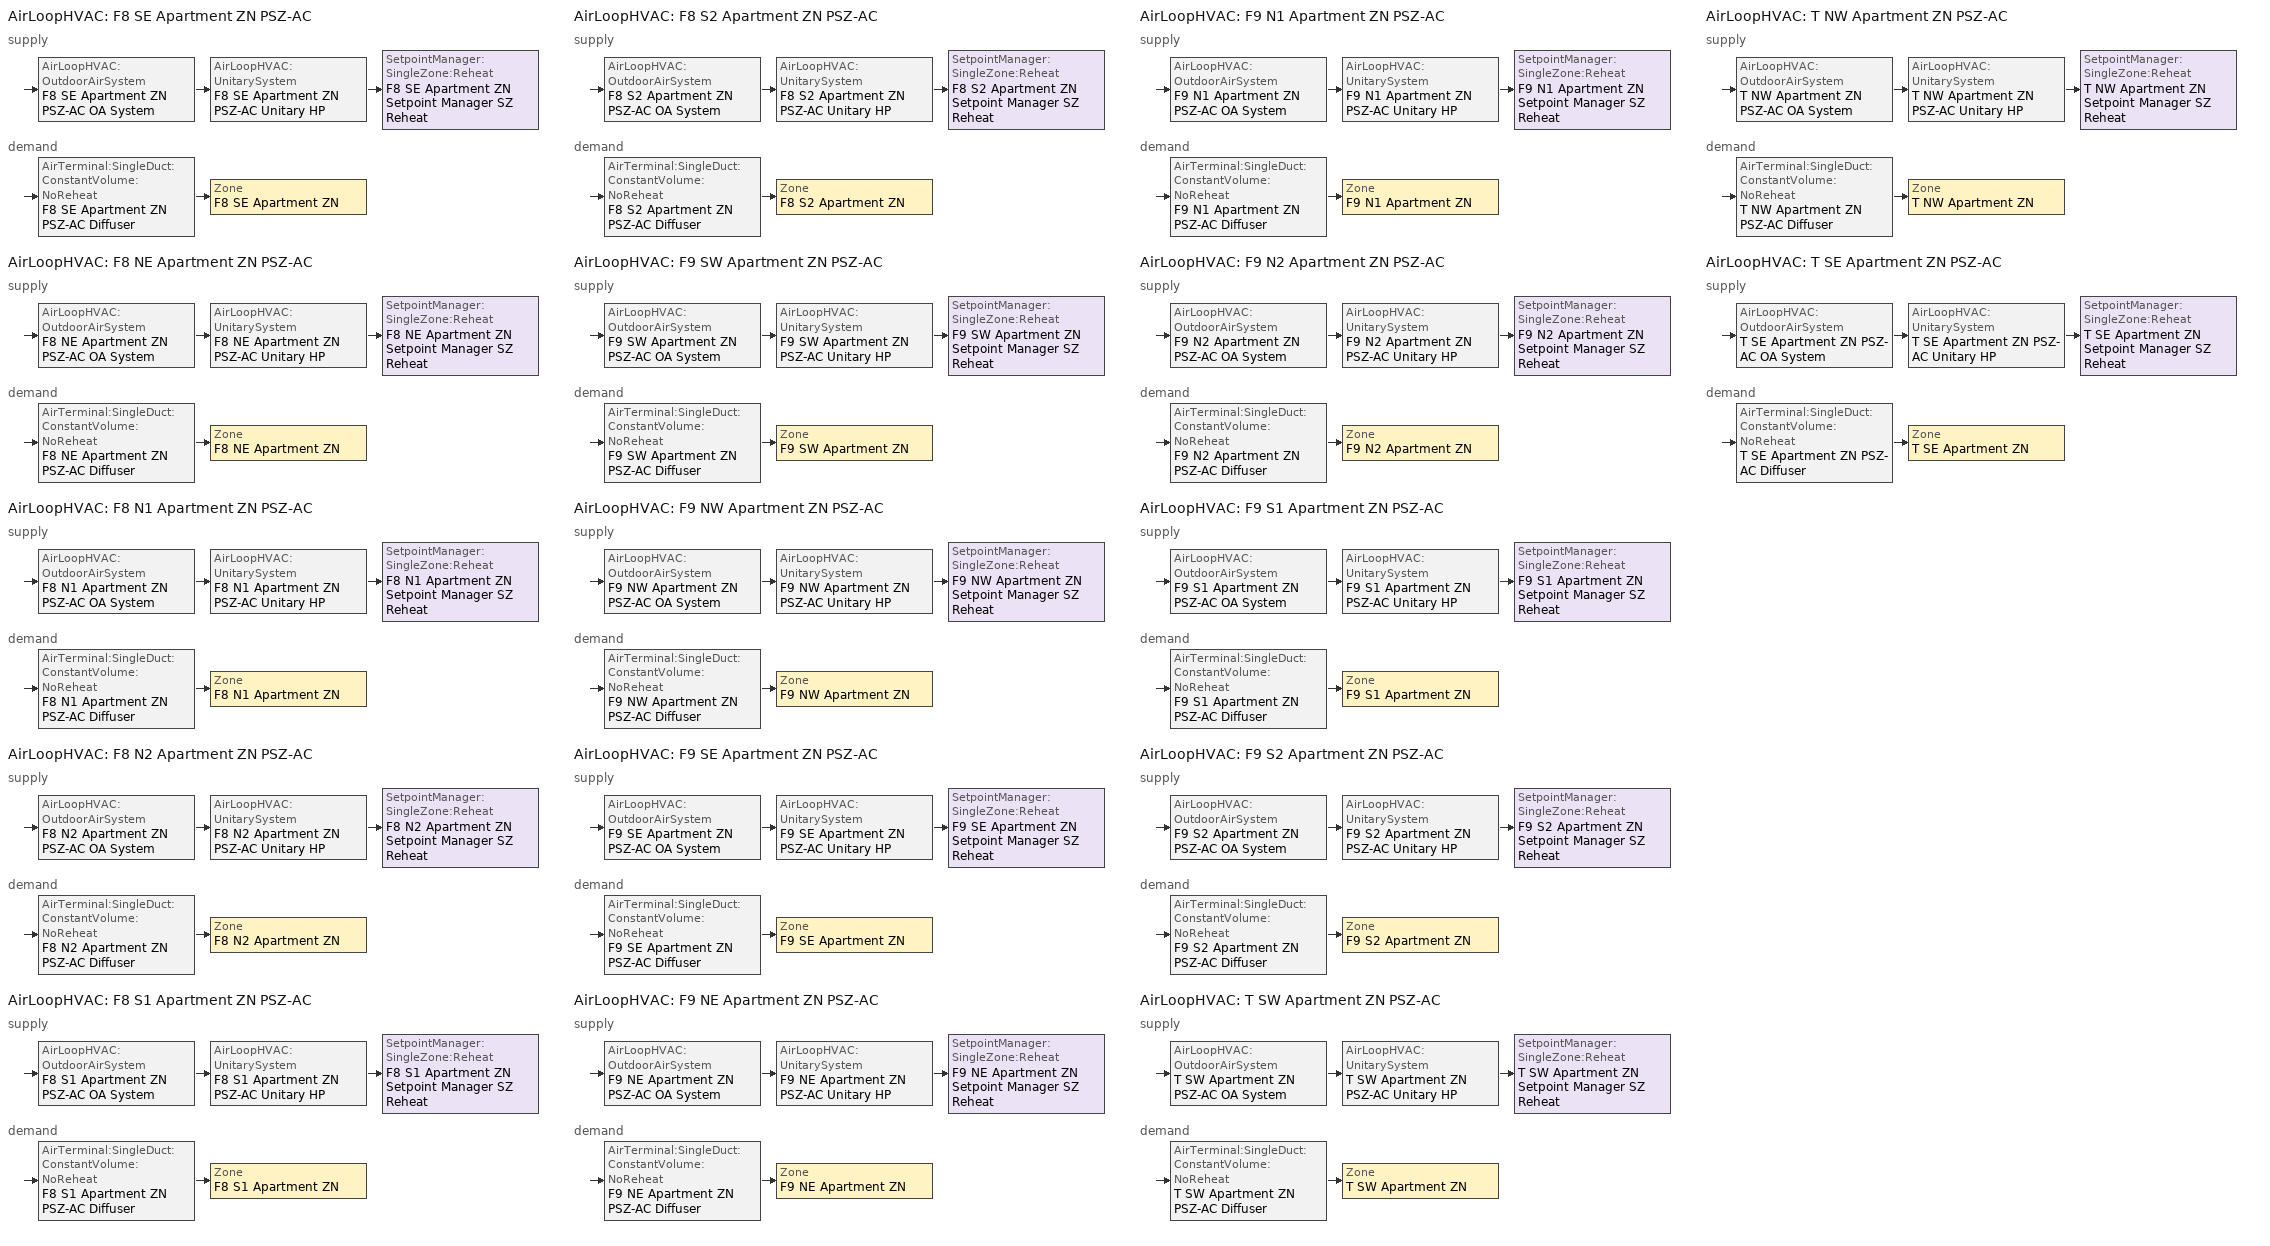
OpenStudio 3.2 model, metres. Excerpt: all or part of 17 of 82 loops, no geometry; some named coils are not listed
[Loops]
AirLoopHVAC 'F8 SE Apartment ZN PSZ-AC'
 supply: AirLoopHVAC:OutdoorAirSystem 'F8 SE Apartment ZN PSZ-AC OA System' > AirLoopHVAC:UnitarySystem 'F8 SE Apartment ZN PSZ-AC Unitary HP' > SetpointManager:SingleZone:Reheat 'F8 SE Apartment ZN Setpoint Manager SZ Reheat'
 demand: AirTerminal:SingleDuct:ConstantVolume:NoReheat 'F8 SE Apartment ZN PSZ-AC Diffuser' > Zone 'F8 SE Apartment ZN'
AirLoopHVAC 'F8 NE Apartment ZN PSZ-AC'
 supply: AirLoopHVAC:OutdoorAirSystem 'F8 NE Apartment ZN PSZ-AC OA System' > AirLoopHVAC:UnitarySystem 'F8 NE Apartment ZN PSZ-AC Unitary HP' > SetpointManager:SingleZone:Reheat 'F8 NE Apartment ZN Setpoint Manager SZ Reheat'
 demand: AirTerminal:SingleDuct:ConstantVolume:NoReheat 'F8 NE Apartment ZN PSZ-AC Diffuser' > Zone 'F8 NE Apartment ZN'
AirLoopHVAC 'F8 N1 Apartment ZN PSZ-AC'
 supply: AirLoopHVAC:OutdoorAirSystem 'F8 N1 Apartment ZN PSZ-AC OA System' > AirLoopHVAC:UnitarySystem 'F8 N1 Apartment ZN PSZ-AC Unitary HP' > SetpointManager:SingleZone:Reheat 'F8 N1 Apartment ZN Setpoint Manager SZ Reheat'
 demand: AirTerminal:SingleDuct:ConstantVolume:NoReheat 'F8 N1 Apartment ZN PSZ-AC Diffuser' > Zone 'F8 N1 Apartment ZN'
AirLoopHVAC 'F8 N2 Apartment ZN PSZ-AC'
 supply: AirLoopHVAC:OutdoorAirSystem 'F8 N2 Apartment ZN PSZ-AC OA System' > AirLoopHVAC:UnitarySystem 'F8 N2 Apartment ZN PSZ-AC Unitary HP' > SetpointManager:SingleZone:Reheat 'F8 N2 Apartment ZN Setpoint Manager SZ Reheat'
 demand: AirTerminal:SingleDuct:ConstantVolume:NoReheat 'F8 N2 Apartment ZN PSZ-AC Diffuser' > Zone 'F8 N2 Apartment ZN'
AirLoopHVAC 'F8 S1 Apartment ZN PSZ-AC'
 supply: AirLoopHVAC:OutdoorAirSystem 'F8 S1 Apartment ZN PSZ-AC OA System' > AirLoopHVAC:UnitarySystem 'F8 S1 Apartment ZN PSZ-AC Unitary HP' > SetpointManager:SingleZone:Reheat 'F8 S1 Apartment ZN Setpoint Manager SZ Reheat'
 demand: AirTerminal:SingleDuct:ConstantVolume:NoReheat 'F8 S1 Apartment ZN PSZ-AC Diffuser' > Zone 'F8 S1 Apartment ZN'
AirLoopHVAC 'F8 S2 Apartment ZN PSZ-AC'
 supply: AirLoopHVAC:OutdoorAirSystem 'F8 S2 Apartment ZN PSZ-AC OA System' > AirLoopHVAC:UnitarySystem 'F8 S2 Apartment ZN PSZ-AC Unitary HP' > SetpointManager:SingleZone:Reheat 'F8 S2 Apartment ZN Setpoint Manager SZ Reheat'
 demand: AirTerminal:SingleDuct:ConstantVolume:NoReheat 'F8 S2 Apartment ZN PSZ-AC Diffuser' > Zone 'F8 S2 Apartment ZN'
AirLoopHVAC 'F9 SW Apartment ZN PSZ-AC'
 supply: AirLoopHVAC:OutdoorAirSystem 'F9 SW Apartment ZN PSZ-AC OA System' > AirLoopHVAC:UnitarySystem 'F9 SW Apartment ZN PSZ-AC Unitary HP' > SetpointManager:SingleZone:Reheat 'F9 SW Apartment ZN Setpoint Manager SZ Reheat'
 demand: AirTerminal:SingleDuct:ConstantVolume:NoReheat 'F9 SW Apartment ZN PSZ-AC Diffuser' > Zone 'F9 SW Apartment ZN'
AirLoopHVAC 'F9 NW Apartment ZN PSZ-AC'
 supply: AirLoopHVAC:OutdoorAirSystem 'F9 NW Apartment ZN PSZ-AC OA System' > AirLoopHVAC:UnitarySystem 'F9 NW Apartment ZN PSZ-AC Unitary HP' > SetpointManager:SingleZone:Reheat 'F9 NW Apartment ZN Setpoint Manager SZ Reheat'
 demand: AirTerminal:SingleDuct:ConstantVolume:NoReheat 'F9 NW Apartment ZN PSZ-AC Diffuser' > Zone 'F9 NW Apartment ZN'
AirLoopHVAC 'F9 SE Apartment ZN PSZ-AC'
 supply: AirLoopHVAC:OutdoorAirSystem 'F9 SE Apartment ZN PSZ-AC OA System' > AirLoopHVAC:UnitarySystem 'F9 SE Apartment ZN PSZ-AC Unitary HP' > SetpointManager:SingleZone:Reheat 'F9 SE Apartment ZN Setpoint Manager SZ Reheat'
 demand: AirTerminal:SingleDuct:ConstantVolume:NoReheat 'F9 SE Apartment ZN PSZ-AC Diffuser' > Zone 'F9 SE Apartment ZN'
AirLoopHVAC 'F9 NE Apartment ZN PSZ-AC'
 supply: AirLoopHVAC:OutdoorAirSystem 'F9 NE Apartment ZN PSZ-AC OA System' > AirLoopHVAC:UnitarySystem 'F9 NE Apartment ZN PSZ-AC Unitary HP' > SetpointManager:SingleZone:Reheat 'F9 NE Apartment ZN Setpoint Manager SZ Reheat'
 demand: AirTerminal:SingleDuct:ConstantVolume:NoReheat 'F9 NE Apartment ZN PSZ-AC Diffuser' > Zone 'F9 NE Apartment ZN'
AirLoopHVAC 'F9 N1 Apartment ZN PSZ-AC'
 supply: AirLoopHVAC:OutdoorAirSystem 'F9 N1 Apartment ZN PSZ-AC OA System' > AirLoopHVAC:UnitarySystem 'F9 N1 Apartment ZN PSZ-AC Unitary HP' > SetpointManager:SingleZone:Reheat 'F9 N1 Apartment ZN Setpoint Manager SZ Reheat'
 demand: AirTerminal:SingleDuct:ConstantVolume:NoReheat 'F9 N1 Apartment ZN PSZ-AC Diffuser' > Zone 'F9 N1 Apartment ZN'
AirLoopHVAC 'F9 N2 Apartment ZN PSZ-AC'
 supply: AirLoopHVAC:OutdoorAirSystem 'F9 N2 Apartment ZN PSZ-AC OA System' > AirLoopHVAC:UnitarySystem 'F9 N2 Apartment ZN PSZ-AC Unitary HP' > SetpointManager:SingleZone:Reheat 'F9 N2 Apartment ZN Setpoint Manager SZ Reheat'
 demand: AirTerminal:SingleDuct:ConstantVolume:NoReheat 'F9 N2 Apartment ZN PSZ-AC Diffuser' > Zone 'F9 N2 Apartment ZN'
AirLoopHVAC 'F9 S1 Apartment ZN PSZ-AC'
 supply: AirLoopHVAC:OutdoorAirSystem 'F9 S1 Apartment ZN PSZ-AC OA System' > AirLoopHVAC:UnitarySystem 'F9 S1 Apartment ZN PSZ-AC Unitary HP' > SetpointManager:SingleZone:Reheat 'F9 S1 Apartment ZN Setpoint Manager SZ Reheat'
 demand: AirTerminal:SingleDuct:ConstantVolume:NoReheat 'F9 S1 Apartment ZN PSZ-AC Diffuser' > Zone 'F9 S1 Apartment ZN'
AirLoopHVAC 'F9 S2 Apartment ZN PSZ-AC'
 supply: AirLoopHVAC:OutdoorAirSystem 'F9 S2 Apartment ZN PSZ-AC OA System' > AirLoopHVAC:UnitarySystem 'F9 S2 Apartment ZN PSZ-AC Unitary HP' > SetpointManager:SingleZone:Reheat 'F9 S2 Apartment ZN Setpoint Manager SZ Reheat'
 demand: AirTerminal:SingleDuct:ConstantVolume:NoReheat 'F9 S2 Apartment ZN PSZ-AC Diffuser' > Zone 'F9 S2 Apartment ZN'
AirLoopHVAC 'T SW Apartment ZN PSZ-AC'
 supply: AirLoopHVAC:OutdoorAirSystem 'T SW Apartment ZN PSZ-AC OA System' > AirLoopHVAC:UnitarySystem 'T SW Apartment ZN PSZ-AC Unitary HP' > SetpointManager:SingleZone:Reheat 'T SW Apartment ZN Setpoint Manager SZ Reheat'
 demand: AirTerminal:SingleDuct:ConstantVolume:NoReheat 'T SW Apartment ZN PSZ-AC Diffuser' > Zone 'T SW Apartment ZN'
AirLoopHVAC 'T NW Apartment ZN PSZ-AC'
 supply: AirLoopHVAC:OutdoorAirSystem 'T NW Apartment ZN PSZ-AC OA System' > AirLoopHVAC:UnitarySystem 'T NW Apartment ZN PSZ-AC Unitary HP' > SetpointManager:SingleZone:Reheat 'T NW Apartment ZN Setpoint Manager SZ Reheat'
 demand: AirTerminal:SingleDuct:ConstantVolume:NoReheat 'T NW Apartment ZN PSZ-AC Diffuser' > Zone 'T NW Apartment ZN'
AirLoopHVAC 'T SE Apartment ZN PSZ-AC'
 supply: AirLoopHVAC:OutdoorAirSystem 'T SE Apartment ZN PSZ-AC OA System' > AirLoopHVAC:UnitarySystem 'T SE Apartment ZN PSZ-AC Unitary HP' > SetpointManager:SingleZone:Reheat 'T SE Apartment ZN Setpoint Manager SZ Reheat'
 demand: AirTerminal:SingleDuct:ConstantVolume:NoReheat 'T SE Apartment ZN PSZ-AC Diffuser' > Zone 'T SE Apartment ZN'
[Sizing:Zone] Zone Cooling Design Supply Air Temperature Input Method=SupplyAirTemperature; Zone Cooling Design Supply Air Temperature {C}=12.7778; Zone Cooling Design Supply Air Temperature Difference {deltaC}=11.11; Zone Heating Design Supply Air Temperature Input Method=SupplyAirTemperature; Zone Heating Design Supply Air Temperature {C}=50; Zone Heating Design Supply Air Temperature Difference {deltaC}=11.11; Zone Cooling Design Supply Air Humidity Ratio {kg-H2O/kg-air}=0.0085; Zone Heating Design Supply Air Humidity Ratio {kg-H2O/kg-air}=0.008; Cooling Design Air Flow Method=DesignDay; Heating Design Air Flow Method=DesignDay; Account for Dedicated Outdoor Air System=No; Dedicated Outdoor Air System Control Strategy=NeutralSupplyAir; Dedicated Outdoor Air Low Setpoint Temperature for Design {C}=autosize; Dedicated Outdoor Air High Setpoint Temperature for Design {C}=autosize
F8 N1 Apartment ZN; F8 N2 Apartment ZN; F8 NE Apartment ZN; F8 S1 Apartment ZN; F8 S2 Apartment ZN; F8 SE Apartment ZN; F9 N1 Apartment ZN; F9 N2 Apartment ZN; F9 NE Apartment ZN; F9 NW Apartment ZN; F9 S1 Apartment ZN; F9 S2 Apartment ZN; F9 SE Apartment ZN; F9 SW Apartment ZN; T NW Apartment ZN; T SE Apartment ZN; T SW Apartment ZN
[Zone equipment]
F8 N1 Apartment ZN: F8 N1 Apartment ZN PSZ-AC Diffuser, F8 N1 Apartment ZN ERV
F8 N2 Apartment ZN: F8 N2 Apartment ZN PSZ-AC Diffuser, F8 N2 Apartment ZN ERV
F8 NE Apartment ZN: F8 NE Apartment ZN PSZ-AC Diffuser, F8 NE Apartment ZN ERV
F8 S1 Apartment ZN: F8 S1 Apartment ZN PSZ-AC Diffuser, F8 S1 Apartment ZN ERV
F8 S2 Apartment ZN: F8 S2 Apartment ZN PSZ-AC Diffuser, F8 S2 Apartment ZN ERV
F8 SE Apartment ZN: F8 SE Apartment ZN PSZ-AC Diffuser, F8 SE Apartment ZN ERV
F9 N1 Apartment ZN: F9 N1 Apartment ZN PSZ-AC Diffuser, F9 N1 Apartment ZN ERV
F9 N2 Apartment ZN: F9 N2 Apartment ZN PSZ-AC Diffuser, F9 N2 Apartment ZN ERV
F9 NE Apartment ZN: F9 NE Apartment ZN PSZ-AC Diffuser, F9 NE Apartment ZN ERV
F9 NW Apartment ZN: F9 NW Apartment ZN PSZ-AC Diffuser, F9 NW Apartment ZN ERV
F9 S1 Apartment ZN: F9 S1 Apartment ZN PSZ-AC Diffuser, F9 S1 Apartment ZN ERV
F9 S2 Apartment ZN: F9 S2 Apartment ZN PSZ-AC Diffuser, F9 S2 Apartment ZN ERV
F9 SE Apartment ZN: F9 SE Apartment ZN PSZ-AC Diffuser, F9 SE Apartment ZN ERV
F9 SW Apartment ZN: F9 SW Apartment ZN PSZ-AC Diffuser, F9 SW Apartment ZN ERV
T NW Apartment ZN: T NW Apartment ZN PSZ-AC Diffuser, T NW Apartment ZN ERV
T SE Apartment ZN: T SE Apartment ZN PSZ-AC Diffuser, T SE Apartment ZN ERV
T SW Apartment ZN: T SW Apartment ZN PSZ-AC Diffuser, T SW Apartment ZN ERV
[AirLoopHVAC] Availability Schedule=Always On; Design Supply Air Flow Rate {m3/s}=autosize; Design Return Air Flow Fraction of Supply Air Flow=1
F8 SE Apartment ZN PSZ-AC; F8 NE Apartment ZN PSZ-AC; F8 N1 Apartment ZN PSZ-AC; F8 N2 Apartment ZN PSZ-AC; F8 S1 Apartment ZN PSZ-AC; F8 S2 Apartment ZN PSZ-AC; F9 SW Apartment ZN PSZ-AC; F9 NW Apartment ZN PSZ-AC; F9 SE Apartment ZN PSZ-AC; F9 NE Apartment ZN PSZ-AC; F9 N1 Apartment ZN PSZ-AC; F9 N2 Apartment ZN PSZ-AC; F9 S1 Apartment ZN PSZ-AC; F9 S2 Apartment ZN PSZ-AC; T SW Apartment ZN PSZ-AC; T NW Apartment ZN PSZ-AC; T SE Apartment ZN PSZ-AC
[Sizing:System] Type of Load to Size On=Sensible; Design Outdoor Air Flow Rate {m3/s}=Autosize; Central Heating Maximum System Air Flow Ratio=1; Preheat Design Temperature {C}=7.22222; Preheat Design Humidity Ratio {kg-H2O/kg-Air}=0.008; Precool Design Temperature {C}=12.7778; Precool Design Humidity Ratio {kg-H2O/kg-Air}=0.008; Central Cooling Design Supply Air Temperature {C}=12.7778; Central Heating Design Supply Air Temperature {C}=50; Sizing Option=Coincident; 100% Outdoor Air in Cooling=No; 100% Outdoor Air in Heating=No; Central Cooling Design Supply Air Humidity Ratio {kg-H2O/kg-Air}=0.0085; Central Heating Design Supply Air Humidity Ratio {kg-H2O/kg-Air}=0.008; Cooling Design Air Flow Method=DesignDay; Cooling Design Air Flow Rate {m3/s}=0; Heating Design Air Flow Method=DesignDay; Heating Design Air Flow Rate {m3/s}=0; System Outdoor Air Method=ZoneSum; Zone Maximum Outdoor Air Fraction=1; Cooling Supply Air Flow Rate Per Floor Area {m3/s-m2}=0.00996765; Cooling Fraction of Autosized Cooling Supply Air Flow Rate=1; Cooling Supply Air Flow Rate Per Unit Cooling Capacity {m3/s-W}=3.94755e-05; Heating Supply Air Flow Rate Per Floor Area {m3/s-m2}=0.00996765; Heating Fraction of Autosized Heating Supply Air Flow Rate=1; Heating Fraction of Autosized Cooling Supply Air Flow Rate=1; Heating Supply Air Flow Rate Per Unit Heating Capacity {m3/s-W}=3.15882e-05; Cooling Design Capacity Method=CoolingDesignCapacity; Cooling Design Capacity {W}=autosize; Cooling Design Capacity Per Floor Area {W/m2}=234.7; Fraction of Autosized Cooling Design Capacity=1; Heating Design Capacity Method=HeatingDesignCapacity; Heating Design Capacity {W}=autosize; Heating Design Capacity Per Floor Area {W/m2}=157; Fraction of Autosized Heating Design Capacity=1; Central Cooling Capacity Control Method=OnOff
F8 SE Apartment ZN PSZ-AC; F8 NE Apartment ZN PSZ-AC; F8 N1 Apartment ZN PSZ-AC; F8 N2 Apartment ZN PSZ-AC; F8 S1 Apartment ZN PSZ-AC; F8 S2 Apartment ZN PSZ-AC; F9 SW Apartment ZN PSZ-AC; F9 NW Apartment ZN PSZ-AC; F9 SE Apartment ZN PSZ-AC; F9 NE Apartment ZN PSZ-AC; F9 N1 Apartment ZN PSZ-AC; F9 N2 Apartment ZN PSZ-AC; F9 S1 Apartment ZN PSZ-AC; F9 S2 Apartment ZN PSZ-AC; T SW Apartment ZN PSZ-AC; T NW Apartment ZN PSZ-AC; T SE Apartment ZN PSZ-AC
[SetpointManager:SingleZone:Reheat] Minimum Supply Air Temperature {C}=12.7778; Maximum Supply Air Temperature {C}=50
Name | Control Zone | Setpoint Node or NodeList
F8 SE Apartment ZN Setpoint Manager SZ Reheat | F8 SE Apartment ZN | F8 SE Apartment ZN PSZ-AC Supply Outlet Node
F8 NE Apartment ZN Setpoint Manager SZ Reheat | F8 NE Apartment ZN | F8 NE Apartment ZN PSZ-AC Supply Outlet Node
F8 N1 Apartment ZN Setpoint Manager SZ Reheat | F8 N1 Apartment ZN | F8 N1 Apartment ZN PSZ-AC Supply Outlet Node
F8 N2 Apartment ZN Setpoint Manager SZ Reheat | F8 N2 Apartment ZN | F8 N2 Apartment ZN PSZ-AC Supply Outlet Node
F8 S1 Apartment ZN Setpoint Manager SZ Reheat | F8 S1 Apartment ZN | F8 S1 Apartment ZN PSZ-AC Supply Outlet Node
F8 S2 Apartment ZN Setpoint Manager SZ Reheat | F8 S2 Apartment ZN | F8 S2 Apartment ZN PSZ-AC Supply Outlet Node
F9 SW Apartment ZN Setpoint Manager SZ Reheat | F9 SW Apartment ZN | F9 SW Apartment ZN PSZ-AC Supply Outlet Node
F9 NW Apartment ZN Setpoint Manager SZ Reheat | F9 NW Apartment ZN | F9 NW Apartment ZN PSZ-AC Supply Outlet Node
F9 SE Apartment ZN Setpoint Manager SZ Reheat | F9 SE Apartment ZN | F9 SE Apartment ZN PSZ-AC Supply Outlet Node
F9 NE Apartment ZN Setpoint Manager SZ Reheat | F9 NE Apartment ZN | F9 NE Apartment ZN PSZ-AC Supply Outlet Node
F9 N1 Apartment ZN Setpoint Manager SZ Reheat | F9 N1 Apartment ZN | F9 N1 Apartment ZN PSZ-AC Supply Outlet Node
F9 N2 Apartment ZN Setpoint Manager SZ Reheat | F9 N2 Apartment ZN | F9 N2 Apartment ZN PSZ-AC Supply Outlet Node
F9 S1 Apartment ZN Setpoint Manager SZ Reheat | F9 S1 Apartment ZN | F9 S1 Apartment ZN PSZ-AC Supply Outlet Node
F9 S2 Apartment ZN Setpoint Manager SZ Reheat | F9 S2 Apartment ZN | F9 S2 Apartment ZN PSZ-AC Supply Outlet Node
T SW Apartment ZN Setpoint Manager SZ Reheat | T SW Apartment ZN | T SW Apartment ZN PSZ-AC Supply Outlet Node
T NW Apartment ZN Setpoint Manager SZ Reheat | T NW Apartment ZN | T NW Apartment ZN PSZ-AC Supply Outlet Node
T SE Apartment ZN Setpoint Manager SZ Reheat | T SE Apartment ZN | T SE Apartment ZN PSZ-AC Supply Outlet Node
[Coil:Heating:Electric] Availability Schedule=Always On Discrete; Efficiency=1
F8 SE Apartment ZN PSZ-AC Electric Backup Htg Coil; F8 NE Apartment ZN PSZ-AC Electric Backup Htg Coil; F8 N1 Apartment ZN PSZ-AC Electric Backup Htg Coil; F8 N2 Apartment ZN PSZ-AC Electric Backup Htg Coil; F8 S1 Apartment ZN PSZ-AC Electric Backup Htg Coil; F8 S2 Apartment ZN PSZ-AC Electric Backup Htg Coil; F9 SW Apartment ZN PSZ-AC Electric Backup Htg Coil; F9 NW Apartment ZN PSZ-AC Electric Backup Htg Coil; F9 SE Apartment ZN PSZ-AC Electric Backup Htg Coil; F9 NE Apartment ZN PSZ-AC Electric Backup Htg Coil; F9 N1 Apartment ZN PSZ-AC Electric Backup Htg Coil; F9 N2 Apartment ZN PSZ-AC Electric Backup Htg Coil; F9 S1 Apartment ZN PSZ-AC Electric Backup Htg Coil; F9 S2 Apartment ZN PSZ-AC Electric Backup Htg Coil; T SW Apartment ZN PSZ-AC Electric Backup Htg Coil; T NW Apartment ZN PSZ-AC Electric Backup Htg Coil; T SE Apartment ZN PSZ-AC Electric Backup Htg Coil
[Fan:OnOff] Availability Schedule=Always On Discrete; Maximum Flow Rate {m3/s}=autosize; Motor In Airstream Fraction=1
Name | Fan Total Efficiency | Pressure Rise {Pa} | Motor Efficiency | Fan Power Ratio Function of Speed Ratio Curve | Fan Efficiency Ratio Function of Speed Ratio Curve
F8 SE Apartment ZN PSZ-AC Fan | 0.53625 | 622.722 | 0.825 | Fan On Off Power Curve 57 | Fan On Off Efficiency Curve 57
F8 NE Apartment ZN PSZ-AC Fan | 0.53625 | 622.722 | 0.825 | Fan On Off Power Curve 58 | Fan On Off Efficiency Curve 58
F8 N1 Apartment ZN PSZ-AC Fan | 0.53625 | 622.722 | 0.825 | Fan On Off Power Curve 59 | Fan On Off Efficiency Curve 59
F8 N2 Apartment ZN PSZ-AC Fan | 0.53625 | 622.722 | 0.825 | Fan On Off Power Curve 60 | Fan On Off Efficiency Curve 60
F8 S1 Apartment ZN PSZ-AC Fan | 0.53625 | 622.722 | 0.825 | Fan On Off Power Curve 61 | Fan On Off Efficiency Curve 61
F8 S2 Apartment ZN PSZ-AC Fan | 0.53625 | 622.722 | 0.825 | Fan On Off Power Curve 62 | Fan On Off Efficiency Curve 62
F9 SW Apartment ZN PSZ-AC Fan | 0.53625 | 622.722 | 0.825 | Fan On Off Power Curve 63 | Fan On Off Efficiency Curve 63
F9 NW Apartment ZN PSZ-AC Fan | 0.53625 | 622.722 | 0.825 | Fan On Off Power Curve 64 | Fan On Off Efficiency Curve 64
F9 SE Apartment ZN PSZ-AC Fan | 0.53625 | 622.722 | 0.825 | Fan On Off Power Curve 65 | Fan On Off Efficiency Curve 65
F9 NE Apartment ZN PSZ-AC Fan | 0.53625 | 622.722 | 0.825 | Fan On Off Power Curve 66 | Fan On Off Efficiency Curve 66
F9 N1 Apartment ZN PSZ-AC Fan | 0.53625 | 622.722 | 0.825 | Fan On Off Power Curve 67 | Fan On Off Efficiency Curve 67
F9 N2 Apartment ZN PSZ-AC Fan | 0.53625 | 622.722 | 0.825 | Fan On Off Power Curve 68 | Fan On Off Efficiency Curve 68
F9 S1 Apartment ZN PSZ-AC Fan | 0.53625 | 622.722 | 0.825 | Fan On Off Power Curve 69 | Fan On Off Efficiency Curve 69
F9 S2 Apartment ZN PSZ-AC Fan | 0.53625 | 622.722 | 0.825 | Fan On Off Power Curve 70 | Fan On Off Efficiency Curve 70
T SW Apartment ZN PSZ-AC Fan | 0.53625 | 622.722 | 0.825 | Fan On Off Power Curve 71 | Fan On Off Efficiency Curve 71
T NW Apartment ZN PSZ-AC Fan | 0.53625 | 622.722 | 0.825 | Fan On Off Power Curve 72 | Fan On Off Efficiency Curve 72
T SE Apartment ZN PSZ-AC Fan | 0.53625 | 622.722 | 0.825 | Fan On Off Power Curve 73 | Fan On Off Efficiency Curve 73
F8 S1 Apartment ZN ERV Supply Fan | 0.303158 | 270.648 | 0.48 | Fan On Off Power Curve 86 | Fan On Off Efficiency Curve 86
F8 S1 Apartment ZN ERV Exhaust Fan | 0.303158 | 270.648 | 0.48 | Fan On Off Power Curve 87 | Fan On Off Efficiency Curve 87
F8 S2 Apartment ZN ERV Supply Fan | 0.303158 | 270.648 | 0.48 | Fan On Off Power Curve 104 | Fan On Off Efficiency Curve 104
F8 S2 Apartment ZN ERV Exhaust Fan | 0.303158 | 270.648 | 0.48 | Fan On Off Power Curve 105 | Fan On Off Efficiency Curve 105
F9 N1 Apartment ZN ERV Supply Fan | 0.303158 | 270.648 | 0.48 | Fan On Off Power Curve 108 | Fan On Off Efficiency Curve 108
F9 N1 Apartment ZN ERV Exhaust Fan | 0.303158 | 270.648 | 0.48 | Fan On Off Power Curve 109 | Fan On Off Efficiency Curve 109
F9 N2 Apartment ZN ERV Supply Fan | 0.303158 | 270.648 | 0.48 | Fan On Off Power Curve 118 | Fan On Off Efficiency Curve 118
F9 N2 Apartment ZN ERV Exhaust Fan | 0.303158 | 270.648 | 0.48 | Fan On Off Power Curve 119 | Fan On Off Efficiency Curve 119
F9 S2 Apartment ZN ERV Supply Fan | 0.303158 | 270.648 | 0.48 | Fan On Off Power Curve 126 | Fan On Off Efficiency Curve 126
F9 S2 Apartment ZN ERV Exhaust Fan | 0.303158 | 270.648 | 0.48 | Fan On Off Power Curve 127 | Fan On Off Efficiency Curve 127
F8 N2 Apartment ZN ERV Supply Fan | 0.303158 | 270.648 | 0.48 | Fan On Off Power Curve 166 | Fan On Off Efficiency Curve 166
F8 N2 Apartment ZN ERV Exhaust Fan | 0.303158 | 270.648 | 0.48 | Fan On Off Power Curve 167 | Fan On Off Efficiency Curve 167
F9 S1 Apartment ZN ERV Supply Fan | 0.303158 | 270.648 | 0.48 | Fan On Off Power Curve 170 | Fan On Off Efficiency Curve 170
F9 S1 Apartment ZN ERV Exhaust Fan | 0.303158 | 270.648 | 0.48 | Fan On Off Power Curve 171 | Fan On Off Efficiency Curve 171
T SW Apartment ZN ERV Supply Fan | 0.303158 | 233.6875 | 0.48 | Fan On Off Power Curve 210 | Fan On Off Efficiency Curve 210
T SW Apartment ZN ERV Exhaust Fan | 0.303158 | 233.6875 | 0.48 | Fan On Off Power Curve 211 | Fan On Off Efficiency Curve 211
F8 SE Apartment ZN ERV Supply Fan | 0.303158 | 270.648 | 0.48 | Fan On Off Power Curve 216 | Fan On Off Efficiency Curve 216
F8 SE Apartment ZN ERV Exhaust Fan | 0.303158 | 270.648 | 0.48 | Fan On Off Power Curve 217 | Fan On Off Efficiency Curve 217
F9 SW Apartment ZN ERV Supply Fan | 0.303158 | 270.648 | 0.48 | Fan On Off Power Curve 222 | Fan On Off Efficiency Curve 222
F9 SW Apartment ZN ERV Exhaust Fan | 0.303158 | 270.648 | 0.48 | Fan On Off Power Curve 223 | Fan On Off Efficiency Curve 223
T NW Apartment ZN ERV Supply Fan | 0.303158 | 233.6875 | 0.48 | Fan On Off Power Curve 224 | Fan On Off Efficiency Curve 224
T NW Apartment ZN ERV Exhaust Fan | 0.303158 | 233.6875 | 0.48 | Fan On Off Power Curve 225 | Fan On Off Efficiency Curve 225
F8 NE Apartment ZN ERV Supply Fan | 0.303158 | 270.648 | 0.48 | Fan On Off Power Curve 226 | Fan On Off Efficiency Curve 226
F8 NE Apartment ZN ERV Exhaust Fan | 0.303158 | 270.648 | 0.48 | Fan On Off Power Curve 227 | Fan On Off Efficiency Curve 227
F8 N1 Apartment ZN ERV Supply Fan | 0.303158 | 270.648 | 0.48 | Fan On Off Power Curve 228 | Fan On Off Efficiency Curve 228
F8 N1 Apartment ZN ERV Exhaust Fan | 0.303158 | 270.648 | 0.48 | Fan On Off Power Curve 229 | Fan On Off Efficiency Curve 229
F9 NW Apartment ZN ERV Supply Fan | 0.303158 | 270.648 | 0.48 | Fan On Off Power Curve 230 | Fan On Off Efficiency Curve 230
F9 NW Apartment ZN ERV Exhaust Fan | 0.303158 | 270.648 | 0.48 | Fan On Off Power Curve 231 | Fan On Off Efficiency Curve 231
F9 SE Apartment ZN ERV Supply Fan | 0.303158 | 270.648 | 0.48 | Fan On Off Power Curve 232 | Fan On Off Efficiency Curve 232
F9 SE Apartment ZN ERV Exhaust Fan | 0.303158 | 270.648 | 0.48 | Fan On Off Power Curve 233 | Fan On Off Efficiency Curve 233
F9 NE Apartment ZN ERV Supply Fan | 0.303158 | 270.648 | 0.48 | Fan On Off Power Curve 234 | Fan On Off Efficiency Curve 234
F9 NE Apartment ZN ERV Exhaust Fan | 0.303158 | 270.648 | 0.48 | Fan On Off Power Curve 235 | Fan On Off Efficiency Curve 235
T SE Apartment ZN ERV Supply Fan | 0.303158 | 233.6875 | 0.48 | Fan On Off Power Curve 236 | Fan On Off Efficiency Curve 236
T SE Apartment ZN ERV Exhaust Fan | 0.303158 | 233.6875 | 0.48 | Fan On Off Power Curve 237 | Fan On Off Efficiency Curve 237
[AirLoopHVAC:UnitarySystem] Control Type=Load; Dehumidification Control Type=None; Availability Schedule=Always On; Fan Placement=BlowThrough; Supply Air Fan Operating Mode Schedule=Always Off Discrete; DX Heating Coil Sizing Ratio=1; Use DOAS DX Cooling Coil=No; DOAS DX Cooling Coil Leaving Minimum Air Temperature {C}=2; Latent Load Control=SensibleOnlyLoadControl; Supply Air Flow Rate Method During Cooling Operation=SupplyAirFlowRate; Supply Air Flow Rate During Cooling Operation {m3/s}=Autosize; Supply Air Flow Rate Method During Heating Operation=SupplyAirFlowRate; Supply Air Flow Rate During Heating Operation {m3/s}=Autosize; Supply Air Flow Rate Method When No Cooling or Heating is Required=SupplyAirFlowRate; Supply Air Flow Rate When No Cooling or Heating is Required {m3/s}=Autosize; Maximum Supply Air Temperature {C}=50; Maximum Outdoor Dry-Bulb Temperature for Supplemental Heater Operation {C}=4.44444; Maximum Cycling Rate {cycles/hr}=2.5; Heat Pump Time Constant {s}=60; Fraction of On-Cycle Power Use=0.01; Heat Pump Fan Delay Time {s}=60; Ancilliary On-Cycle Electric Power {W}=0; Ancilliary Off-Cycle Electric Power {W}=0
Name | Controlling Zone or Thermostat Location | Supply Fan | Heating Coil | Cooling Coil | Supplemental Heating Coil
F8 SE Apartment ZN PSZ-AC Unitary HP | F8 SE Apartment ZN | F8 SE Apartment ZN PSZ-AC Fan | F8 SE Apartment ZN PSZ-AC Water-to-Air HP Htg Coil 16 Clg kBtu/hr 4.3COPH | F8 SE Apartment ZN PSZ-AC Water-to-Air HP Clg Coil 16kBtu/hr 12.2EER | F8 SE Apartment ZN PSZ-AC Electric Backup Htg Coil
F8 NE Apartment ZN PSZ-AC Unitary HP | F8 NE Apartment ZN | F8 NE Apartment ZN PSZ-AC Fan | F8 NE Apartment ZN PSZ-AC Water-to-Air HP Htg Coil 14 Clg kBtu/hr 4.3COPH | F8 NE Apartment ZN PSZ-AC Water-to-Air HP Clg Coil 14kBtu/hr 12.2EER | F8 NE Apartment ZN PSZ-AC Electric Backup Htg Coil
F8 N1 Apartment ZN PSZ-AC Unitary HP | F8 N1 Apartment ZN | F8 N1 Apartment ZN PSZ-AC Fan | F8 N1 Apartment ZN PSZ-AC Water-to-Air HP Htg Coil 10 Clg kBtu/hr 4.3COPH | F8 N1 Apartment ZN PSZ-AC Water-to-Air HP Clg Coil 10kBtu/hr 12.2EER | F8 N1 Apartment ZN PSZ-AC Electric Backup Htg Coil
F8 N2 Apartment ZN PSZ-AC Unitary HP | F8 N2 Apartment ZN | F8 N2 Apartment ZN PSZ-AC Fan | F8 N2 Apartment ZN PSZ-AC Water-to-Air HP Htg Coil 10 Clg kBtu/hr 4.3COPH | F8 N2 Apartment ZN PSZ-AC Water-to-Air HP Clg Coil 10kBtu/hr 12.2EER | F8 N2 Apartment ZN PSZ-AC Electric Backup Htg Coil
F8 S1 Apartment ZN PSZ-AC Unitary HP | F8 S1 Apartment ZN | F8 S1 Apartment ZN PSZ-AC Fan | F8 S1 Apartment ZN PSZ-AC Water-to-Air HP Htg Coil 12 Clg kBtu/hr 4.3COPH | F8 S1 Apartment ZN PSZ-AC Water-to-Air HP Clg Coil 12kBtu/hr 12.2EER | F8 S1 Apartment ZN PSZ-AC Electric Backup Htg Coil
F8 S2 Apartment ZN PSZ-AC Unitary HP | F8 S2 Apartment ZN | F8 S2 Apartment ZN PSZ-AC Fan | F8 S2 Apartment ZN PSZ-AC Water-to-Air HP Htg Coil 12 Clg kBtu/hr 4.3COPH | F8 S2 Apartment ZN PSZ-AC Water-to-Air HP Clg Coil 12kBtu/hr 12.2EER | F8 S2 Apartment ZN PSZ-AC Electric Backup Htg Coil
F9 SW Apartment ZN PSZ-AC Unitary HP | F9 SW Apartment ZN | F9 SW Apartment ZN PSZ-AC Fan | F9 SW Apartment ZN PSZ-AC Water-to-Air HP Htg Coil 17 Clg kBtu/hr 4.3COPH | F9 SW Apartment ZN PSZ-AC Water-to-Air HP Clg Coil 17kBtu/hr 13.0EER | F9 SW Apartment ZN PSZ-AC Electric Backup Htg Coil
F9 NW Apartment ZN PSZ-AC Unitary HP | F9 NW Apartment ZN | F9 NW Apartment ZN PSZ-AC Fan | F9 NW Apartment ZN PSZ-AC Water-to-Air HP Htg Coil 16 Clg kBtu/hr 4.3COPH | F9 NW Apartment ZN PSZ-AC Water-to-Air HP Clg Coil 16kBtu/hr 12.2EER | F9 NW Apartment ZN PSZ-AC Electric Backup Htg Coil
F9 SE Apartment ZN PSZ-AC Unitary HP | F9 SE Apartment ZN | F9 SE Apartment ZN PSZ-AC Fan | F9 SE Apartment ZN PSZ-AC Water-to-Air HP Htg Coil 16 Clg kBtu/hr 4.3COPH | F9 SE Apartment ZN PSZ-AC Water-to-Air HP Clg Coil 16kBtu/hr 12.2EER | F9 SE Apartment ZN PSZ-AC Electric Backup Htg Coil
F9 NE Apartment ZN PSZ-AC Unitary HP | F9 NE Apartment ZN | F9 NE Apartment ZN PSZ-AC Fan | F9 NE Apartment ZN PSZ-AC Water-to-Air HP Htg Coil 14 Clg kBtu/hr 4.3COPH | F9 NE Apartment ZN PSZ-AC Water-to-Air HP Clg Coil 14kBtu/hr 12.2EER | F9 NE Apartment ZN PSZ-AC Electric Backup Htg Coil
F9 N1 Apartment ZN PSZ-AC Unitary HP | F9 N1 Apartment ZN | F9 N1 Apartment ZN PSZ-AC Fan | F9 N1 Apartment ZN PSZ-AC Water-to-Air HP Htg Coil 10 Clg kBtu/hr 4.3COPH | F9 N1 Apartment ZN PSZ-AC Water-to-Air HP Clg Coil 10kBtu/hr 12.2EER | F9 N1 Apartment ZN PSZ-AC Electric Backup Htg Coil
F9 N2 Apartment ZN PSZ-AC Unitary HP | F9 N2 Apartment ZN | F9 N2 Apartment ZN PSZ-AC Fan | F9 N2 Apartment ZN PSZ-AC Water-to-Air HP Htg Coil 10 Clg kBtu/hr 4.3COPH | F9 N2 Apartment ZN PSZ-AC Water-to-Air HP Clg Coil 10kBtu/hr 12.2EER | F9 N2 Apartment ZN PSZ-AC Electric Backup Htg Coil
F9 S1 Apartment ZN PSZ-AC Unitary HP | F9 S1 Apartment ZN | F9 S1 Apartment ZN PSZ-AC Fan | F9 S1 Apartment ZN PSZ-AC Water-to-Air HP Htg Coil 12 Clg kBtu/hr 4.3COPH | F9 S1 Apartment ZN PSZ-AC Water-to-Air HP Clg Coil 12kBtu/hr 12.2EER | F9 S1 Apartment ZN PSZ-AC Electric Backup Htg Coil
F9 S2 Apartment ZN PSZ-AC Unitary HP | F9 S2 Apartment ZN | F9 S2 Apartment ZN PSZ-AC Fan | F9 S2 Apartment ZN PSZ-AC Water-to-Air HP Htg Coil 12 Clg kBtu/hr 4.3COPH | F9 S2 Apartment ZN PSZ-AC Water-to-Air HP Clg Coil 12kBtu/hr 12.2EER | F9 S2 Apartment ZN PSZ-AC Electric Backup Htg Coil
T SW Apartment ZN PSZ-AC Unitary HP | T SW Apartment ZN | T SW Apartment ZN PSZ-AC Fan | T SW Apartment ZN PSZ-AC Water-to-Air HP Htg Coil 21 Clg kBtu/hr 4.3COPH | T SW Apartment ZN PSZ-AC Water-to-Air HP Clg Coil 21kBtu/hr 13.0EER | T SW Apartment ZN PSZ-AC Electric Backup Htg Coil
T NW Apartment ZN PSZ-AC Unitary HP | T NW Apartment ZN | T NW Apartment ZN PSZ-AC Fan | T NW Apartment ZN PSZ-AC Water-to-Air HP Htg Coil 19 Clg kBtu/hr 4.3COPH | T NW Apartment ZN PSZ-AC Water-to-Air HP Clg Coil 19kBtu/hr 13.0EER | T NW Apartment ZN PSZ-AC Electric Backup Htg Coil
T SE Apartment ZN PSZ-AC Unitary HP | T SE Apartment ZN | T SE Apartment ZN PSZ-AC Fan | T SE Apartment ZN PSZ-AC Water-to-Air HP Htg Coil 19 Clg kBtu/hr 4.3COPH | T SE Apartment ZN PSZ-AC Water-to-Air HP Clg Coil 19kBtu/hr 13.0EER | T SE Apartment ZN PSZ-AC Electric Backup Htg Coil
[Controller:OutdoorAir] Minimum Outdoor Air Flow Rate {m3/s}=autosize; Maximum Outdoor Air Flow Rate {m3/s}=Autosize; Economizer Control Type=NoEconomizer; Economizer Control Action Type=ModulateFlow; Economizer Maximum Limit Dry-Bulb Temperature {C}=28; Economizer Maximum Limit Enthalpy {J/kg}=64000; Lockout Type=LockoutWithHeating; Minimum Limit Type=FixedMinimum; Minimum Outdoor Air Schedule=Always Off Discrete; High Humidity Control=No
Name | Controller Mechanical Ventilation | Heat Recovery Bypass Control Type
F8 SE Apartment ZN PSZ-AC OA System Controller | Controller Mechanical Ventilation 58 | BypassWhenOAFlowGreaterThanMinimum
F8 NE Apartment ZN PSZ-AC OA System Controller | Controller Mechanical Ventilation 59 | BypassWhenOAFlowGreaterThanMinimum
F8 N1 Apartment ZN PSZ-AC OA System Controller | Controller Mechanical Ventilation 60 | BypassWhenOAFlowGreaterThanMinimum
F8 N2 Apartment ZN PSZ-AC OA System Controller | Controller Mechanical Ventilation 61 | BypassWhenOAFlowGreaterThanMinimum
F8 S1 Apartment ZN PSZ-AC OA System Controller | Controller Mechanical Ventilation 62 | BypassWhenOAFlowGreaterThanMinimum
F8 S2 Apartment ZN PSZ-AC OA System Controller | Controller Mechanical Ventilation 63 | BypassWhenOAFlowGreaterThanMinimum
F9 SW Apartment ZN PSZ-AC OA System Controller | Controller Mechanical Ventilation 64 | BypassWhenOAFlowGreaterThanMinimum
F9 NW Apartment ZN PSZ-AC OA System Controller | Controller Mechanical Ventilation 65 | BypassWhenOAFlowGreaterThanMinimum
F9 SE Apartment ZN PSZ-AC OA System Controller | Controller Mechanical Ventilation 66 | BypassWhenOAFlowGreaterThanMinimum
F9 NE Apartment ZN PSZ-AC OA System Controller | Controller Mechanical Ventilation 67 | BypassWhenOAFlowGreaterThanMinimum
F9 N1 Apartment ZN PSZ-AC OA System Controller | Controller Mechanical Ventilation 68 | BypassWhenOAFlowGreaterThanMinimum
F9 N2 Apartment ZN PSZ-AC OA System Controller | Controller Mechanical Ventilation 69 | BypassWhenOAFlowGreaterThanMinimum
F9 S1 Apartment ZN PSZ-AC OA System Controller | Controller Mechanical Ventilation 70 | BypassWhenOAFlowGreaterThanMinimum
F9 S2 Apartment ZN PSZ-AC OA System Controller | Controller Mechanical Ventilation 71 | BypassWhenOAFlowGreaterThanMinimum
T SW Apartment ZN PSZ-AC OA System Controller | Controller Mechanical Ventilation 72 | BypassWhenWithinEconomizerLimits
T NW Apartment ZN PSZ-AC OA System Controller | Controller Mechanical Ventilation 73 | BypassWhenWithinEconomizerLimits
T SE Apartment ZN PSZ-AC OA System Controller | Controller Mechanical Ventilation 74 | BypassWhenWithinEconomizerLimits
[Controller:MechanicalVentilation] Availability Schedule=Always On Discrete
Controller Mechanical Ventilation 58; Controller Mechanical Ventilation 59; Controller Mechanical Ventilation 60; Controller Mechanical Ventilation 61; Controller Mechanical Ventilation 62; Controller Mechanical Ventilation 63; Controller Mechanical Ventilation 64; Controller Mechanical Ventilation 65; Controller Mechanical Ventilation 66; Controller Mechanical Ventilation 67; Controller Mechanical Ventilation 68; Controller Mechanical Ventilation 69; Controller Mechanical Ventilation 70; Controller Mechanical Ventilation 71; Controller Mechanical Ventilation 72; Controller Mechanical Ventilation 73; Controller Mechanical Ventilation 74
[AirLoopHVAC:OutdoorAirSystem]
Name | Controller
F8 SE Apartment ZN PSZ-AC OA System | F8 SE Apartment ZN PSZ-AC OA System Controller
F8 NE Apartment ZN PSZ-AC OA System | F8 NE Apartment ZN PSZ-AC OA System Controller
F8 N1 Apartment ZN PSZ-AC OA System | F8 N1 Apartment ZN PSZ-AC OA System Controller
F8 N2 Apartment ZN PSZ-AC OA System | F8 N2 Apartment ZN PSZ-AC OA System Controller
F8 S1 Apartment ZN PSZ-AC OA System | F8 S1 Apartment ZN PSZ-AC OA System Controller
F8 S2 Apartment ZN PSZ-AC OA System | F8 S2 Apartment ZN PSZ-AC OA System Controller
F9 SW Apartment ZN PSZ-AC OA System | F9 SW Apartment ZN PSZ-AC OA System Controller
F9 NW Apartment ZN PSZ-AC OA System | F9 NW Apartment ZN PSZ-AC OA System Controller
F9 SE Apartment ZN PSZ-AC OA System | F9 SE Apartment ZN PSZ-AC OA System Controller
F9 NE Apartment ZN PSZ-AC OA System | F9 NE Apartment ZN PSZ-AC OA System Controller
F9 N1 Apartment ZN PSZ-AC OA System | F9 N1 Apartment ZN PSZ-AC OA System Controller
F9 N2 Apartment ZN PSZ-AC OA System | F9 N2 Apartment ZN PSZ-AC OA System Controller
F9 S1 Apartment ZN PSZ-AC OA System | F9 S1 Apartment ZN PSZ-AC OA System Controller
F9 S2 Apartment ZN PSZ-AC OA System | F9 S2 Apartment ZN PSZ-AC OA System Controller
T SW Apartment ZN PSZ-AC OA System | T SW Apartment ZN PSZ-AC OA System Controller
T NW Apartment ZN PSZ-AC OA System | T NW Apartment ZN PSZ-AC OA System Controller
T SE Apartment ZN PSZ-AC OA System | T SE Apartment ZN PSZ-AC OA System Controller
[AirTerminal:SingleDuct:ConstantVolume:NoReheat] Availability Schedule=Always On Discrete; Maximum Air Flow Rate {m3/s}=AutoSize
F8 SE Apartment ZN PSZ-AC Diffuser; F8 NE Apartment ZN PSZ-AC Diffuser; F8 N1 Apartment ZN PSZ-AC Diffuser; F8 N2 Apartment ZN PSZ-AC Diffuser; F8 S1 Apartment ZN PSZ-AC Diffuser; F8 S2 Apartment ZN PSZ-AC Diffuser; F9 SW Apartment ZN PSZ-AC Diffuser; F9 NW Apartment ZN PSZ-AC Diffuser; F9 SE Apartment ZN PSZ-AC Diffuser; F9 NE Apartment ZN PSZ-AC Diffuser; F9 N1 Apartment ZN PSZ-AC Diffuser; F9 N2 Apartment ZN PSZ-AC Diffuser; F9 S1 Apartment ZN PSZ-AC Diffuser; F9 S2 Apartment ZN PSZ-AC Diffuser; T SW Apartment ZN PSZ-AC Diffuser; T NW Apartment ZN PSZ-AC Diffuser; T SE Apartment ZN PSZ-AC Diffuser
[HeatExchanger:AirToAir:SensibleAndLatent] Availability Schedule=Always On - No Design Day; Nominal Supply Air Flow Rate {m3/s}=autosize; Nominal Electric Power {W}=0; Supply Air Outlet Temperature Control=No; Heat Exchanger Type=Rotary; Frost Control Type=ExhaustOnly; Threshold Temperature {C}=-23.3; Initial Defrost Time Fraction=0.167; Rate of Defrost Time Fraction Increase {1/K}=1.44; Economizer Lockout=No
Name | Sensible Effectiveness at 100% Heating Air Flow | Latent Effectiveness at 100% Heating Air Flow | Sensible Effectiveness at 75% Heating Air Flow | Latent Effectiveness at 75% Heating Air Flow | Sensible Effectiveness at 100% Cooling Air Flow | Latent Effectiveness at 100% Cooling Air Flow | Sensible Effectiveness at 75% Cooling Air Flow | Latent Effectiveness at 75% Cooling Air Flow
F8 S1 Apartment ZN ERV HX; F8 S2 Apartment ZN ERV HX; F9 N1 Apartment ZN ERV HX; F9 N2 Apartment ZN ERV HX; F9 S2 Apartment ZN ERV HX; F8 N2 Apartment ZN ERV HX; F9 S1 Apartment ZN ERV HX; F8 SE Apartment ZN ERV HX; F9 SW Apartment ZN ERV HX; F8 NE Apartment ZN ERV HX; F8 N1 Apartment ZN ERV HX; F9 NW Apartment ZN ERV HX; F9 SE Apartment ZN ERV HX; F9 NE Apartment ZN ERV HX | 0.666088 | 0.451 | 0.699592 | 0.49743 | 0.661335 | 0.406735 | 0.6946 | 0.453916
T SW Apartment ZN ERV HX; T NW Apartment ZN ERV HX; T SE Apartment ZN ERV HX | 0 | 0 | 0 | 0 | 0 | 0 | 0 | 0
[ZoneHVAC:EnergyRecoveryVentilator:Controller] Exhaust Air Temperature Limit=NoExhaustAirTemperatureLimit; Exhaust Air Enthalpy Limit=NoExhaustAirEnthalpyLimit; High Humidity Control Flag=No; High Humidity Outdoor Air Flow Ratio=1; Control High Indoor Humidity Based on Outdoor Humidity Ratio=No
F8 S1 Apartment ZN ERV Controller; F8 S2 Apartment ZN ERV Controller; F9 N1 Apartment ZN ERV Controller; F9 N2 Apartment ZN ERV Controller; F9 S2 Apartment ZN ERV Controller; F8 N2 Apartment ZN ERV Controller; F9 S1 Apartment ZN ERV Controller; T SW Apartment ZN ERV Controller; F8 SE Apartment ZN ERV Controller; F9 SW Apartment ZN ERV Controller; T NW Apartment ZN ERV Controller; F8 NE Apartment ZN ERV Controller; F8 N1 Apartment ZN ERV Controller; F9 NW Apartment ZN ERV Controller; F9 SE Apartment ZN ERV Controller; F9 NE Apartment ZN ERV Controller; T SE Apartment ZN ERV Controller
[ZoneHVAC:EnergyRecoveryVentilator] Availability Schedule=Always On Discrete; Supply Air Flow Rate {m3/s}=autosize; Exhaust Air Flow Rate {m3/s}=autosize; Ventilation Rate per Unit Floor Area {m3/s-m2}=0.000294102; Ventilation Rate per Occupant {m3/s-person}=0
Name | Heat Exchanger | Supply Air Fan | Exhaust Air Fan | Controller
F8 S1 Apartment ZN ERV | F8 S1 Apartment ZN ERV HX | F8 S1 Apartment ZN ERV Supply Fan | F8 S1 Apartment ZN ERV Exhaust Fan | F8 S1 Apartment ZN ERV Controller
F8 S2 Apartment ZN ERV | F8 S2 Apartment ZN ERV HX | F8 S2 Apartment ZN ERV Supply Fan | F8 S2 Apartment ZN ERV Exhaust Fan | F8 S2 Apartment ZN ERV Controller
F9 N1 Apartment ZN ERV | F9 N1 Apartment ZN ERV HX | F9 N1 Apartment ZN ERV Supply Fan | F9 N1 Apartment ZN ERV Exhaust Fan | F9 N1 Apartment ZN ERV Controller
F9 N2 Apartment ZN ERV | F9 N2 Apartment ZN ERV HX | F9 N2 Apartment ZN ERV Supply Fan | F9 N2 Apartment ZN ERV Exhaust Fan | F9 N2 Apartment ZN ERV Controller
F9 S2 Apartment ZN ERV | F9 S2 Apartment ZN ERV HX | F9 S2 Apartment ZN ERV Supply Fan | F9 S2 Apartment ZN ERV Exhaust Fan | F9 S2 Apartment ZN ERV Controller
F8 N2 Apartment ZN ERV | F8 N2 Apartment ZN ERV HX | F8 N2 Apartment ZN ERV Supply Fan | F8 N2 Apartment ZN ERV Exhaust Fan | F8 N2 Apartment ZN ERV Controller
F9 S1 Apartment ZN ERV | F9 S1 Apartment ZN ERV HX | F9 S1 Apartment ZN ERV Supply Fan | F9 S1 Apartment ZN ERV Exhaust Fan | F9 S1 Apartment ZN ERV Controller
T SW Apartment ZN ERV | T SW Apartment ZN ERV HX | T SW Apartment ZN ERV Supply Fan | T SW Apartment ZN ERV Exhaust Fan | T SW Apartment ZN ERV Controller
F8 SE Apartment ZN ERV | F8 SE Apartment ZN ERV HX | F8 SE Apartment ZN ERV Supply Fan | F8 SE Apartment ZN ERV Exhaust Fan | F8 SE Apartment ZN ERV Controller
F9 SW Apartment ZN ERV | F9 SW Apartment ZN ERV HX | F9 SW Apartment ZN ERV Supply Fan | F9 SW Apartment ZN ERV Exhaust Fan | F9 SW Apartment ZN ERV Controller
T NW Apartment ZN ERV | T NW Apartment ZN ERV HX | T NW Apartment ZN ERV Supply Fan | T NW Apartment ZN ERV Exhaust Fan | T NW Apartment ZN ERV Controller
F8 NE Apartment ZN ERV | F8 NE Apartment ZN ERV HX | F8 NE Apartment ZN ERV Supply Fan | F8 NE Apartment ZN ERV Exhaust Fan | F8 NE Apartment ZN ERV Controller
F8 N1 Apartment ZN ERV | F8 N1 Apartment ZN ERV HX | F8 N1 Apartment ZN ERV Supply Fan | F8 N1 Apartment ZN ERV Exhaust Fan | F8 N1 Apartment ZN ERV Controller
F9 NW Apartment ZN ERV | F9 NW Apartment ZN ERV HX | F9 NW Apartment ZN ERV Supply Fan | F9 NW Apartment ZN ERV Exhaust Fan | F9 NW Apartment ZN ERV Controller
F9 SE Apartment ZN ERV | F9 SE Apartment ZN ERV HX | F9 SE Apartment ZN ERV Supply Fan | F9 SE Apartment ZN ERV Exhaust Fan | F9 SE Apartment ZN ERV Controller
F9 NE Apartment ZN ERV | F9 NE Apartment ZN ERV HX | F9 NE Apartment ZN ERV Supply Fan | F9 NE Apartment ZN ERV Exhaust Fan | F9 NE Apartment ZN ERV Controller
T SE Apartment ZN ERV | T SE Apartment ZN ERV HX | T SE Apartment ZN ERV Supply Fan | T SE Apartment ZN ERV Exhaust Fan | T SE Apartment ZN ERV Controller
[Schedule:Constant]
Name | Value
Always On Discrete | 1
Always Off Discrete | 0
[Schedule:Ruleset]
Name | Default Day Schedule | Summer Design Day Schedule | Winter Design Day Schedule
Always On | Always On Default
Always On - No Design Day | Always On - No Design Day Default | Always On - No Design Day Summer Design Day | Always On - No Design Day Winter Design Day
[Schedule:Day]
Always On Default; Always On - No Design Day Default: 24, 0, 1
Always On - No Design Day Winter Design Day; Always On - No Design Day Summer Design Day: 24, 0, 0
[Curve:Exponent] Coefficient1 Constant=1; Coefficient2 Constant=0; Coefficient3 Constant=0; Minimum Value of x=0; Maximum Value of x=1
Fan On Off Power Curve 57; Fan On Off Power Curve 58; Fan On Off Power Curve 59; Fan On Off Power Curve 60; Fan On Off Power Curve 61; Fan On Off Power Curve 62; Fan On Off Power Curve 63; Fan On Off Power Curve 64; Fan On Off Power Curve 65; Fan On Off Power Curve 66; Fan On Off Power Curve 67; Fan On Off Power Curve 68; Fan On Off Power Curve 69; Fan On Off Power Curve 70; Fan On Off Power Curve 71; Fan On Off Power Curve 72; Fan On Off Power Curve 73; Fan On Off Power Curve 86; Fan On Off Power Curve 87; Fan On Off Power Curve 104; Fan On Off Power Curve 105; Fan On Off Power Curve 108; Fan On Off Power Curve 109; Fan On Off Power Curve 118; Fan On Off Power Curve 119; Fan On Off Power Curve 126; Fan On Off Power Curve 127; Fan On Off Power Curve 166; Fan On Off Power Curve 167; Fan On Off Power Curve 170; Fan On Off Power Curve 171; Fan On Off Power Curve 210; Fan On Off Power Curve 211; Fan On Off Power Curve 216; Fan On Off Power Curve 217; Fan On Off Power Curve 222; Fan On Off Power Curve 223; Fan On Off Power Curve 224; Fan On Off Power Curve 225; Fan On Off Power Curve 226; Fan On Off Power Curve 227; Fan On Off Power Curve 228; Fan On Off Power Curve 229; Fan On Off Power Curve 230; Fan On Off Power Curve 231; Fan On Off Power Curve 232; Fan On Off Power Curve 233; Fan On Off Power Curve 234; Fan On Off Power Curve 235; Fan On Off Power Curve 236; Fan On Off Power Curve 237
[Curve:Cubic] Coefficient1 Constant=1; Coefficient2 x=0; Coefficient3 x**2=0; Coefficient4 x**3=0; Minimum Value of x=0; Maximum Value of x=1
Fan On Off Efficiency Curve 57; Fan On Off Efficiency Curve 58; Fan On Off Efficiency Curve 59; Fan On Off Efficiency Curve 60; Fan On Off Efficiency Curve 61; Fan On Off Efficiency Curve 62; Fan On Off Efficiency Curve 63; Fan On Off Efficiency Curve 64; Fan On Off Efficiency Curve 65; Fan On Off Efficiency Curve 66; Fan On Off Efficiency Curve 67; Fan On Off Efficiency Curve 68; Fan On Off Efficiency Curve 69; Fan On Off Efficiency Curve 70; Fan On Off Efficiency Curve 71; Fan On Off Efficiency Curve 72; Fan On Off Efficiency Curve 73; Fan On Off Efficiency Curve 86; Fan On Off Efficiency Curve 87; Fan On Off Efficiency Curve 104; Fan On Off Efficiency Curve 105; Fan On Off Efficiency Curve 108; Fan On Off Efficiency Curve 109; Fan On Off Efficiency Curve 118; Fan On Off Efficiency Curve 119; Fan On Off Efficiency Curve 126; Fan On Off Efficiency Curve 127; Fan On Off Efficiency Curve 166; Fan On Off Efficiency Curve 167; Fan On Off Efficiency Curve 170; Fan On Off Efficiency Curve 171; Fan On Off Efficiency Curve 210; Fan On Off Efficiency Curve 211; Fan On Off Efficiency Curve 216; Fan On Off Efficiency Curve 217; Fan On Off Efficiency Curve 222; Fan On Off Efficiency Curve 223; Fan On Off Efficiency Curve 224; Fan On Off Efficiency Curve 225; Fan On Off Efficiency Curve 226; Fan On Off Efficiency Curve 227; Fan On Off Efficiency Curve 228; Fan On Off Efficiency Curve 229; Fan On Off Efficiency Curve 230; Fan On Off Efficiency Curve 231; Fan On Off Efficiency Curve 232; Fan On Off Efficiency Curve 233; Fan On Off Efficiency Curve 234; Fan On Off Efficiency Curve 235; Fan On Off Efficiency Curve 236; Fan On Off Efficiency Curve 237
